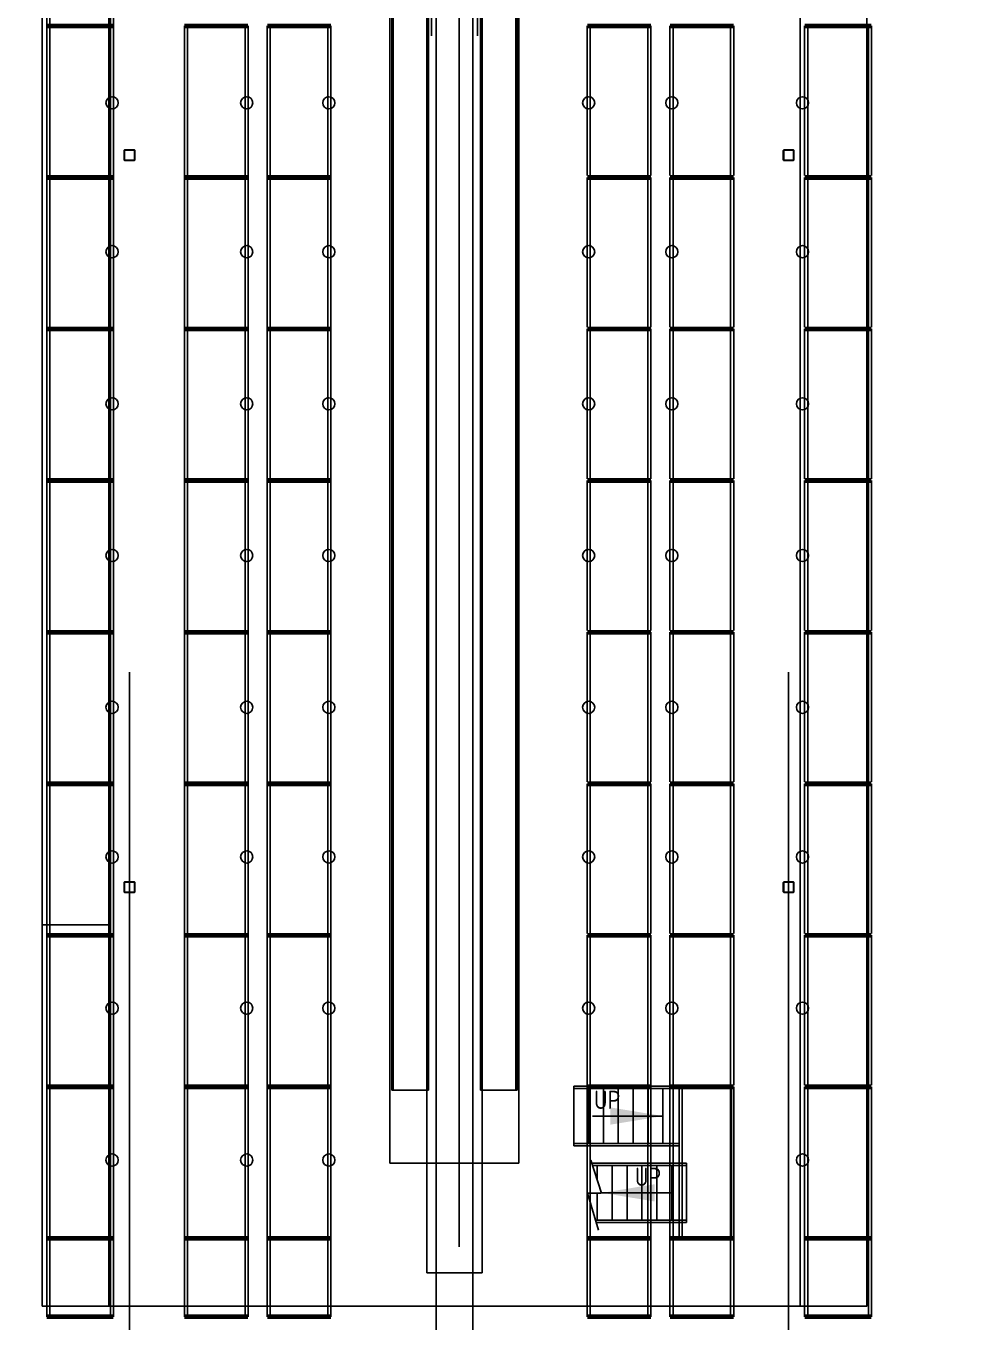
# Model space of a CAD drawing. Header units: millimetres. Extents: x 626570 to 643256, y 6233 to 11343.
# Drawn here: x 636100 to 636723, y 8201 to 9051 of the extents above; entities that cross this region are included whole.
import ezdxf

# ---------------------------------------------------------------- set-up
doc = ezdxf.new("R2010")
doc.units = ezdxf.units.MM
doc.header["$LTSCALE"] = 4000
doc.header["$MEASUREMENT"] = 0
for name, pattern in [('CENTER2', [1.125, 0.75, -0.125, 0.125, -0.125]), ('DASHDOT', [1, 0.5, -0.25, 0, -0.25]), ('HIDDEN', [0.375, 0.25, -0.125])]:
    doc.linetypes.add(name, pattern=pattern)
for name, color, linetype in [('BEAMS', 170, 'CONTINUOUS'), ('CENTERLINE', 4, 'CENTER2'), ('CONVTOP', 4, 'CONTINUOUS'), ('FRAMES', 170, 'CONTINUOUS'), ('FSBEAM', 4, 'CONTINUOUS'), ('HANDRAIL', 4, 'CONTINUOUS'), ('LIGHTS', 50, 'CONTINUOUS'), ('MASTERFOUNDATION_1', 4, 'DASHDOT'), ('MASTERFOUNDATION_25', 7, 'CONTINUOUS'), ('PICKMOD1', 4, 'CONTINUOUS')]:
    doc.layers.add(name, color=color, linetype=linetype)
doc.styles.add('SIMPLEX', font='archstyl.shx', dxfattribs={"height": 4})
doc.styles.get("Standard").update_dxf_attribs({"font": 'simplex.shx'})
doc.dimstyles.get("Standard").update_dxf_attribs({"dimtxt": 0.18, "dimasz": 0.18, "dimexe": 0.18, "dimexo": 0.0625, "dimgap": 0.09, "dimtad": 0, "dimtih": 1, "dimtoh": 1, "dimdec": 4, "dimzin": 0, "dimdsep": 46, "dimtxsty": 'Standard', "dimcen": 0.09, "dimadec": 0, "dimazin": 0, "dimtfac": 1, "dimtdec": 4, "dimtofl": 0, "dimtmove": 0, "dimatfit": 3, "dimfxl": 1, "dimtolj": 1, "dimtzin": 0, "dimarcsym": 0})

msp = doc.modelspace()

# ---------------------------------------------------------------- linework, layer by layer
at = {"layer": 'BEAMS', "linetype": 'Continuous'}
for p, q in [((636113.67, 9150.76), (636113.67, 9051.39)), ((636115.67, 9150.76), (636115.67, 9051.39)), ((636155.42, 9150.76), (636155.42, 9051.39)), ((636157.42, 9150.76), (636157.42, 9051.39)), ((636113.67, 9051.39), (636113.67, 8952.01)), ((636115.67, 9051.39), (636115.67, 8952.01)), ((636155.42, 9051.39), (636155.42, 8952.01)), ((636157.42, 9051.39), (636157.42, 8952.01)), ((636610.42, 9051.39), (636610.42, 8953.2)), ((636612.42, 9051.39), (636612.42, 8953.2)), ((636652.17, 9051.39), (636652.17, 8953.2)), ((636654.17, 9051.39), (636654.17, 8953.2)), ((636113.67, 8952.01), (636113.67, 8852.64)), ((636115.67, 8952.01), (636115.67, 8852.64)), ((636155.42, 8952.01), (636155.42, 8852.64)), ((636157.42, 8952.01), (636157.42, 8852.64)), ((636610.42, 8952.01), (636610.42, 8853.82)), ((636612.42, 8952.01), (636612.42, 8853.82)), ((636652.17, 8952.01), (636652.17, 8853.82)), ((636654.17, 8952.01), (636654.17, 8853.82)), ((636113.67, 8852.64), (636113.67, 8753.26)), ((636115.67, 8852.64), (636115.67, 8753.26)), ((636155.42, 8852.64), (636155.42, 8753.26)), ((636157.42, 8852.64), (636157.42, 8753.26)), ((636610.42, 8852.64), (636610.42, 8754.45)), ((636612.42, 8852.64), (636612.42, 8754.45)), ((636652.17, 8852.64), (636652.17, 8754.45)), ((636654.17, 8852.64), (636654.17, 8754.45)), ((636113.67, 8753.26), (636113.67, 8653.76)), ((636115.67, 8753.26), (636115.67, 8653.76)), ((636155.42, 8753.26), (636155.42, 8653.76)), ((636157.42, 8753.26), (636157.42, 8653.76)), ((636610.42, 8753.26), (636610.42, 8654.95)), ((636612.42, 8753.26), (636612.42, 8654.95)), ((636652.17, 8753.26), (636652.17, 8654.95)), ((636654.17, 8753.26), (636654.17, 8654.95)), ((636113.67, 8653.76), (636113.67, 8554.39)), ((636115.67, 8653.76), (636115.67, 8554.39)), ((636155.42, 8653.76), (636155.42, 8554.39)), ((636157.42, 8653.76), (636157.42, 8554.39)), ((636610.42, 8653.76), (636610.42, 8555.57)), ((636612.42, 8653.76), (636612.42, 8555.57)), ((636652.17, 8653.76), (636652.17, 8555.57)), ((636654.17, 8653.76), (636654.17, 8555.57)), ((636113.67, 8554.39), (636113.67, 8455.01)), ((636115.67, 8554.39), (636115.67, 8455.01)), ((636155.42, 8554.39), (636155.42, 8455.01)), ((636157.42, 8554.39), (636157.42, 8455.01)), ((636610.42, 8554.39), (636610.42, 8456.2)), ((636612.42, 8554.39), (636612.42, 8456.2)), ((636652.17, 8554.39), (636652.17, 8456.2)), ((636654.17, 8554.39), (636654.17, 8456.2)), ((636113.67, 8455.01), (636113.67, 8355.64)), ((636115.67, 8455.01), (636115.67, 8355.64)), ((636155.42, 8455.01), (636155.42, 8355.64)), ((636157.42, 8455.01), (636157.42, 8355.64)), ((636610.42, 8455.01), (636610.42, 8356.82)), ((636612.42, 8455.01), (636612.42, 8356.82)), ((636652.17, 8455.01), (636652.17, 8356.82)), ((636654.17, 8455.01), (636654.17, 8356.82)), ((636113.67, 8355.64), (636113.67, 8256.26)), ((636115.67, 8355.64), (636115.67, 8256.26)), ((636155.42, 8355.64), (636155.42, 8256.26)), ((636157.42, 8355.64), (636157.42, 8256.26)), ((636610.42, 8355.64), (636610.42, 8257.45)), ((636612.42, 8355.64), (636612.42, 8257.45)), ((636652.17, 8355.64), (636652.17, 8257.45)), ((636654.17, 8355.64), (636654.17, 8257.45)), ((636113.67, 8256.26), (636113.67, 8204.89)), ((636115.67, 8256.26), (636115.67, 8204.89)), ((636155.42, 8256.26), (636155.42, 8204.89)), ((636157.42, 8256.26), (636157.42, 8204.89)), ((636203.92, 8256.26), (636203.92, 8204.89)), ((636205.92, 8256.26), (636205.92, 8204.89)), ((636243.67, 8256.26), (636243.67, 8204.89)), ((636245.67, 8256.26), (636245.67, 8204.89)), ((636258.17, 8256.26), (636258.17, 8204.89)), ((636260.17, 8256.26), (636260.17, 8204.89)), ((636297.92, 8256.26), (636297.92, 8204.89)), ((636299.92, 8256.26), (636299.92, 8204.89)), ((636467.92, 8257.45), (636467.92, 8204.89)), ((636469.92, 8257.45), (636469.92, 8204.89)), ((636507.67, 8257.45), (636507.67, 8204.89)), ((636509.67, 8257.45), (636509.67, 8204.89)), ((636522.17, 8257.45), (636522.17, 8204.89)), ((636524.17, 8257.45), (636524.17, 8204.89)), ((636561.92, 8257.45), (636561.92, 8204.89)), ((636563.92, 8257.45), (636563.92, 8204.89)), ((636610.42, 8257.45), (636610.42, 8204.89)), ((636612.42, 8257.45), (636612.42, 8204.89)), ((636652.17, 8257.45), (636652.17, 8204.89)), ((636654.17, 8257.45), (636654.17, 8204.89))]:
    msp.add_line(p, q, dxfattribs=at)
at = {"layer": 'BEAMS'}
for p, q in [((636203.94, 9051.39), (636203.92, 8952.01)), ((636205.94, 9051.39), (636205.94, 8952.01)), ((636243.67, 9051.39), (636243.67, 8952.01)), ((636245.67, 9051.39), (636245.67, 8952.01)), ((636258.17, 9051.39), (636258.17, 8952.01)), ((636260.17, 9051.39), (636260.17, 8952.01)), ((636297.92, 9051.39), (636297.92, 8952.01)), ((636299.92, 9051.39), (636299.92, 8952.01)), ((636467.92, 8953.2), (636467.92, 9051.39)), ((636469.92, 8953.2), (636469.92, 9051.39)), ((636507.67, 8953.2), (636507.67, 9051.39)), ((636509.67, 8953.2), (636509.67, 9051.39)), ((636522.17, 8953.2), (636522.17, 9051.39)), ((636524.17, 8953.2), (636524.17, 9051.39)), ((636561.92, 8953.2), (636561.92, 9051.39)), ((636563.92, 8953.2), (636563.92, 9051.39)), ((636203.94, 8952.01), (636203.92, 8852.64)), ((636205.94, 8952.01), (636205.94, 8852.64)), ((636243.67, 8952.01), (636243.67, 8852.64)), ((636245.67, 8952.01), (636245.67, 8852.64)), ((636258.17, 8952.01), (636258.17, 8852.64)), ((636260.17, 8952.01), (636260.17, 8852.64)), ((636297.92, 8952.01), (636297.92, 8852.64)), ((636299.92, 8952.01), (636299.92, 8852.64)), ((636467.92, 8853.82), (636467.92, 8952.01)), ((636469.92, 8853.82), (636469.92, 8952.01)), ((636507.67, 8853.82), (636507.67, 8952.01)), ((636509.67, 8853.82), (636509.67, 8952.01)), ((636522.17, 8853.82), (636522.17, 8952.01)), ((636524.17, 8853.82), (636524.17, 8952.01)), ((636561.92, 8853.82), (636561.92, 8952.01)), ((636563.92, 8853.82), (636563.92, 8952.01)), ((636203.94, 8852.64), (636203.92, 8753.26)), ((636205.94, 8852.64), (636205.94, 8753.26)), ((636243.67, 8852.64), (636243.67, 8753.26)), ((636245.67, 8852.64), (636245.67, 8753.26)), ((636258.17, 8852.64), (636258.17, 8753.26)), ((636260.17, 8852.64), (636260.17, 8753.26)), ((636297.92, 8852.64), (636297.92, 8753.26)), ((636299.92, 8852.64), (636299.92, 8753.26)), ((636467.92, 8754.45), (636467.92, 8852.64)), ((636469.92, 8754.45), (636469.92, 8852.64)), ((636507.67, 8754.45), (636507.67, 8852.64)), ((636509.67, 8754.45), (636509.67, 8852.64)), ((636522.17, 8754.45), (636522.17, 8852.64)), ((636524.17, 8754.45), (636524.17, 8852.64)), ((636561.92, 8754.45), (636561.92, 8852.64)), ((636563.92, 8754.45), (636563.92, 8852.64)), ((636203.94, 8753.26), (636203.92, 8653.76)), ((636205.94, 8753.26), (636205.94, 8653.76)), ((636243.67, 8753.26), (636243.67, 8653.76)), ((636245.67, 8753.26), (636245.67, 8653.76)), ((636258.17, 8753.26), (636258.17, 8653.76)), ((636260.17, 8753.26), (636260.17, 8653.76)), ((636297.92, 8753.26), (636297.92, 8653.76)), ((636299.92, 8753.26), (636299.92, 8653.76)), ((636467.92, 8654.95), (636467.92, 8753.26)), ((636469.92, 8654.95), (636469.92, 8753.26)), ((636507.67, 8654.95), (636507.67, 8753.26)), ((636509.67, 8654.95), (636509.67, 8753.26)), ((636522.17, 8654.95), (636522.17, 8753.26)), ((636524.17, 8654.95), (636524.17, 8753.26)), ((636561.92, 8654.95), (636561.92, 8753.26)), ((636563.92, 8654.95), (636563.92, 8753.26)), ((636203.94, 8653.76), (636203.92, 8554.39)), ((636205.94, 8653.76), (636205.94, 8554.39)), ((636243.67, 8653.76), (636243.67, 8554.39)), ((636245.67, 8653.76), (636245.67, 8554.39)), ((636258.17, 8653.76), (636258.17, 8554.39)), ((636260.17, 8653.76), (636260.17, 8554.39)), ((636297.92, 8653.76), (636297.92, 8554.39)), ((636299.92, 8653.76), (636299.92, 8554.39)), ((636467.92, 8555.57), (636467.92, 8653.76)), ((636469.92, 8555.57), (636469.92, 8653.76)), ((636507.67, 8555.57), (636507.67, 8653.76)), ((636509.67, 8555.57), (636509.67, 8653.76)), ((636522.17, 8555.57), (636522.17, 8653.76)), ((636524.17, 8555.57), (636524.17, 8653.76)), ((636561.92, 8555.57), (636561.92, 8653.76)), ((636563.92, 8555.57), (636563.92, 8653.76)), ((636203.94, 8554.39), (636203.92, 8455.01)), ((636205.94, 8554.39), (636205.94, 8455.01)), ((636243.67, 8554.39), (636243.67, 8455.01)), ((636245.67, 8554.39), (636245.67, 8455.01)), ((636258.17, 8554.39), (636258.17, 8455.01)), ((636260.17, 8554.39), (636260.17, 8455.01)), ((636297.92, 8554.39), (636297.92, 8455.01)), ((636299.92, 8554.39), (636299.92, 8455.01)), ((636467.92, 8456.2), (636467.92, 8554.39)), ((636469.92, 8456.2), (636469.92, 8554.39)), ((636507.67, 8456.2), (636507.67, 8554.39)), ((636509.67, 8456.2), (636509.67, 8554.39)), ((636522.17, 8456.2), (636522.17, 8554.39)), ((636524.17, 8456.2), (636524.17, 8554.39)), ((636561.92, 8456.2), (636561.92, 8554.39)), ((636563.92, 8456.2), (636563.92, 8554.39)), ((636203.94, 8455.01), (636203.92, 8355.64)), ((636205.94, 8455.01), (636205.94, 8355.64)), ((636243.67, 8455.01), (636243.67, 8355.64)), ((636245.67, 8455.01), (636245.67, 8355.64)), ((636258.17, 8455.01), (636258.17, 8355.64)), ((636260.17, 8455.01), (636260.17, 8355.64)), ((636297.92, 8455.01), (636297.92, 8355.64)), ((636299.92, 8455.01), (636299.92, 8355.64)), ((636467.92, 8356.82), (636467.92, 8455.01)), ((636469.92, 8356.82), (636469.92, 8455.01)), ((636507.67, 8356.82), (636507.67, 8455.01)), ((636509.67, 8356.82), (636509.67, 8455.01)), ((636522.17, 8356.82), (636522.17, 8455.01)), ((636524.17, 8356.82), (636524.17, 8455.01)), ((636561.92, 8356.82), (636561.92, 8455.01)), ((636563.92, 8356.82), (636563.92, 8455.01)), ((636203.94, 8355.64), (636203.92, 8256.26)), ((636205.94, 8355.64), (636205.94, 8256.26)), ((636243.67, 8355.64), (636243.67, 8256.26)), ((636245.67, 8355.64), (636245.67, 8256.26)), ((636258.17, 8355.64), (636258.17, 8256.26)), ((636260.17, 8355.64), (636260.17, 8256.26)), ((636297.92, 8355.64), (636297.92, 8256.26)), ((636299.92, 8355.64), (636299.92, 8256.26)), ((636467.92, 8257.45), (636467.92, 8355.64)), ((636469.92, 8257.45), (636469.92, 8355.64)), ((636507.67, 8257.45), (636507.67, 8355.64)), ((636509.67, 8257.45), (636509.67, 8355.64)), ((636522.17, 8257.45), (636522.17, 8355.64)), ((636524.17, 8257.45), (636524.17, 8355.64)), ((636561.92, 8257.45), (636561.92, 8355.64)), ((636563.92, 8257.45), (636563.92, 8355.64))]:
    msp.add_line(p, q, dxfattribs=at)
at = {"layer": 'CENTERLINE'}
msp.add_line((636383.92, 10536.74), (636383.92, 8250.64), dxfattribs=at)
msp.add_line((636383.92, 10536.74), (636383.92, 8250.64), dxfattribs=at)
at = {"layer": 'CONVTOP'}
for p, q in [((636365.79, 9044.97), (636365.79, 10471.97)), ((636368.91, 9044.97), (636368.91, 10471.97)), ((636392.91, 9044.97), (636392.91, 10471.97)), ((636396.04, 9044.97), (636396.04, 10471.97)), ((636339.79, 10294.24), (636339.79, 8353.5)), ((636340.79, 10294.24), (636340.79, 8353.5)), ((636362.79, 10294.24), (636362.79, 8353.5)), ((636363.79, 10294.24), (636363.79, 8353.5)), ((636398.04, 10294.24), (636398.04, 8353.5)), ((636399.04, 10294.24), (636399.04, 8353.5)), ((636421.04, 10294.24), (636421.04, 8353.5)), ((636422.04, 10294.24), (636422.04, 8353.5)), ((636368.91, 8156.97), (636368.91, 9044.97)), ((636392.91, 8156.97), (636392.91, 9044.97))]:
    msp.add_line(p, q, dxfattribs=at)
at = {"layer": 'CONVTOP', "linetype": 'Continuous'}
for p, q in [((636363.79, 8353.5), (636339.79, 8353.5)), ((636398.04, 8353.5), (636422.04, 8353.5))]:
    msp.add_line(p, q, dxfattribs=at)
at = {"layer": 'FRAMES', "linetype": 'Continuous', "const_width": 3.13}
for points in [[(636113.67, 9051.39), (636157.42, 9051.39)], [(636203.92, 9051.39), (636245.67, 9051.39)], [(636258.17, 9051.39), (636299.92, 9051.39)], [(636467.92, 9051.39), (636509.67, 9051.39)], [(636522.17, 9051.39), (636563.92, 9051.39)], [(636610.42, 9051.39), (636654.17, 9051.39)], [(636113.67, 8952.01), (636157.42, 8952.01)], [(636113.67, 8952.01), (636157.42, 8952.01)], [(636203.92, 8952.01), (636245.67, 8952.01)], [(636203.92, 8952.01), (636245.67, 8952.01)], [(636258.17, 8952.01), (636299.92, 8952.01)], [(636258.17, 8952.01), (636299.92, 8952.01)], [(636467.92, 8952.01), (636509.67, 8952.01)], [(636467.92, 8952.01), (636509.67, 8952.01)], [(636522.17, 8952.01), (636563.92, 8952.01)], [(636522.17, 8952.01), (636563.92, 8952.01)], [(636610.42, 8952.01), (636654.17, 8952.01)], [(636610.42, 8952.01), (636654.17, 8952.01)], [(636113.67, 8852.64), (636157.42, 8852.64)], [(636203.92, 8852.64), (636245.67, 8852.64)], [(636258.17, 8852.64), (636299.92, 8852.64)], [(636467.92, 8852.64), (636509.67, 8852.64)], [(636522.17, 8852.64), (636563.92, 8852.64)], [(636610.42, 8852.64), (636654.17, 8852.64)], [(636113.67, 8753.26), (636157.42, 8753.26)], [(636203.92, 8753.26), (636245.67, 8753.26)], [(636258.17, 8753.26), (636299.92, 8753.26)], [(636467.92, 8753.26), (636509.67, 8753.26)], [(636522.17, 8753.26), (636563.92, 8753.26)], [(636610.42, 8753.26), (636654.17, 8753.26)], [(636113.67, 8653.76), (636157.42, 8653.76)], [(636113.67, 8653.76), (636157.42, 8653.76)], [(636203.92, 8653.76), (636245.67, 8653.76)], [(636203.92, 8653.76), (636245.67, 8653.76)], [(636258.17, 8653.76), (636299.92, 8653.76)], [(636258.17, 8653.76), (636299.92, 8653.76)], [(636467.92, 8653.76), (636509.67, 8653.76)], [(636467.92, 8653.76), (636509.67, 8653.76)], [(636522.17, 8653.76), (636563.92, 8653.76)], [(636522.17, 8653.76), (636563.92, 8653.76)], [(636610.42, 8653.76), (636654.17, 8653.76)], [(636610.42, 8653.76), (636654.17, 8653.76)], [(636113.67, 8554.39), (636157.42, 8554.39)], [(636203.92, 8554.39), (636245.67, 8554.39)], [(636258.17, 8554.39), (636299.92, 8554.39)], [(636467.92, 8554.39), (636509.67, 8554.39)], [(636522.17, 8554.39), (636563.92, 8554.39)], [(636610.42, 8554.39), (636654.17, 8554.39)], [(636113.67, 8455.01), (636157.42, 8455.01)], [(636113.67, 8455.01), (636157.42, 8455.01)], [(636203.92, 8455.01), (636245.67, 8455.01)], [(636203.92, 8455.01), (636245.67, 8455.01)], [(636203.92, 8455.01), (636245.67, 8455.01)], [(636258.17, 8455.01), (636299.92, 8455.01)], [(636258.17, 8455.01), (636299.92, 8455.01)], [(636258.17, 8455.01), (636299.92, 8455.01)], [(636467.92, 8455.01), (636509.67, 8455.01)], [(636467.92, 8455.01), (636509.67, 8455.01)], [(636522.17, 8455.01), (636563.92, 8455.01)], [(636522.17, 8455.01), (636563.92, 8455.01)], [(636610.42, 8455.01), (636654.17, 8455.01)], [(636610.42, 8455.01), (636654.17, 8455.01)], [(636113.67, 8355.64), (636157.42, 8355.64)], [(636203.92, 8355.64), (636245.67, 8355.64)], [(636203.92, 8355.64), (636245.67, 8355.64)], [(636258.17, 8355.64), (636299.92, 8355.64)], [(636258.17, 8355.64), (636299.92, 8355.64)], [(636467.92, 8355.64), (636509.67, 8355.64)], [(636522.17, 8355.64), (636563.92, 8355.64)], [(636610.42, 8355.64), (636654.17, 8355.64)], [(636113.67, 8256.26), (636157.42, 8256.26)], [(636203.92, 8256.26), (636245.67, 8256.26)], [(636258.17, 8256.26), (636299.92, 8256.26)], [(636467.92, 8256.26), (636509.67, 8256.26)], [(636522.17, 8256.26), (636563.92, 8256.26)], [(636610.42, 8256.26), (636654.17, 8256.26)], [(636113.67, 8204.89), (636157.42, 8204.89)], [(636203.92, 8204.89), (636245.67, 8204.89)], [(636258.17, 8204.89), (636299.92, 8204.89)], [(636467.92, 8204.89), (636509.67, 8204.89)], [(636522.17, 8204.89), (636563.92, 8204.89)], [(636610.42, 8204.89), (636654.17, 8204.89)]]:
    msp.add_lwpolyline(points, dxfattribs=at)
at = {"layer": 'FSBEAM', "linetype": 'HIDDEN'}
for p, q in [((636528.17, 8355.64), (636528.17, 8257.45)), ((636530.17, 8355.64), (636530.17, 8257.45))]:
    msp.add_line(p, q, dxfattribs=at)
at = {"layer": 'HANDRAIL', "linetype": 'Continuous'}
for p, q in [((636562.42, 8355.64), (636562.42, 8257.45)), ((636563.92, 8355.64), (636563.92, 8257.45))]:
    msp.add_line(p, q, dxfattribs=at)
at = {"layer": 'LIGHTS'}
for centre in [(636156.5, 9000.93), (636244.75, 9000.93), (636298.54, 9000.93), (636468.88, 9000.93), (636523.34, 9000.93), (636608.97, 9000.93), (636156.5, 8903.32), (636244.75, 8903.32), (636298.54, 8903.32), (636468.88, 8903.32), (636523.34, 8903.32), (636608.97, 8903.32), (636156.5, 8803.58), (636244.75, 8803.58), (636298.54, 8803.58), (636468.88, 8803.58), (636523.34, 8803.58), (636608.97, 8803.58), (636156.5, 8704.13), (636244.75, 8704.13), (636298.54, 8704.13), (636468.88, 8704.13), (636523.34, 8704.13), (636608.97, 8704.13), (636156.5, 8604.54), (636244.75, 8604.54), (636298.54, 8604.54), (636468.88, 8604.54), (636523.34, 8604.54), (636608.97, 8604.54), (636156.5, 8506.4), (636244.75, 8506.4), (636298.54, 8506.4), (636468.88, 8506.4), (636523.34, 8506.4), (636608.97, 8506.4), (636156.5, 8407.29), (636244.75, 8407.29), (636298.54, 8407.29), (636468.88, 8407.29), (636523.34, 8407.29), (636608.97, 8407.29), (636156.5, 8307.65), (636244.75, 8307.65), (636298.54, 8307.65), (636608.97, 8307.65)]:
    msp.add_circle(centre, 3.99, dxfattribs=at)
at = {"layer": 'MASTERFOUNDATION_1', "linetype": 'DASHDOT'}
for p, q in [((636167.92, 6627.53), (636167.92, 11123.23)), ((636599.93, 6627.53), (636599.93, 11123.23)), ((643023.86, 8966.61), (626796.64, 8966.61)), ((643023.86, 8486.61), (626795.24, 8486.61))]:
    msp.add_line(p, q, dxfattribs=at)
at = {"layer": 'MASTERFOUNDATION_25', "linetype": 'Continuous', "flags": 128}
for points in [[(636165.04, 8970.11), (636170.8, 8970.11), (636170.82, 8970.11), (636170.84, 8970.11), (636170.86, 8970.1), (636170.88, 8970.1), (636170.9, 8970.1), (636170.93, 8970.09), (636170.95, 8970.09), (636170.97, 8970.08), (636170.99, 8970.08), (636171.01, 8970.07), (636171.03, 8970.06), (636171.05, 8970.05), (636171.07, 8970.05), (636171.09, 8970.04), (636171.11, 8970.02), (636171.13, 8970.01), (636171.14, 8970), (636171.16, 8969.99), (636171.18, 8969.98), (636171.2, 8969.96), (636171.21, 8969.95), (636171.23, 8969.93), (636171.24, 8969.92), (636171.26, 8969.9), (636171.27, 8969.89), (636171.29, 8969.87), (636171.3, 8969.85), (636171.31, 8969.83), (636171.32, 8969.82), (636171.33, 8969.8), (636171.35, 8969.78), (636171.36, 8969.76), (636171.36, 8969.74), (636171.37, 8969.72), (636171.38, 8969.7), (636171.39, 8969.68), (636171.39, 8969.66), (636171.4, 8969.64), (636171.4, 8969.62), (636171.41, 8969.59), (636171.41, 8969.57), (636171.41, 8969.55), (636171.42, 8969.53), (636171.42, 8969.51), (636171.42, 8969.49), (636171.42, 8963.73), (636171.42, 8963.71), (636171.42, 8963.69), (636171.41, 8963.66), (636171.41, 8963.64), (636171.41, 8963.62), (636171.4, 8963.6), (636171.4, 8963.58), (636171.39, 8963.56), (636171.39, 8963.54), (636171.38, 8963.52), (636171.37, 8963.5), (636171.36, 8963.48), (636171.36, 8963.46), (636171.35, 8963.44), (636171.33, 8963.42), (636171.32, 8963.4), (636171.31, 8963.38), (636171.3, 8963.36), (636171.29, 8963.35), (636171.27, 8963.33), (636171.26, 8963.31), (636171.24, 8963.3), (636171.23, 8963.28), (636171.21, 8963.27), (636171.2, 8963.25), (636171.18, 8963.24), (636171.16, 8963.23), (636171.14, 8963.21), (636171.13, 8963.2), (636171.11, 8963.19), (636171.09, 8963.18), (636171.07, 8963.17), (636171.05, 8963.16), (636171.03, 8963.15), (636171.01, 8963.15), (636170.99, 8963.14), (636170.97, 8963.13), (636170.95, 8963.13), (636170.93, 8963.12), (636170.9, 8963.12), (636170.88, 8963.11), (636170.86, 8963.11), (636170.84, 8963.11), (636170.82, 8963.11), (636170.8, 8963.11), (636165.04, 8963.11), (636165.02, 8963.11), (636165, 8963.11), (636164.97, 8963.11), (636164.95, 8963.11), (636164.93, 8963.12), (636164.91, 8963.12), (636164.89, 8963.13), (636164.87, 8963.13), (636164.85, 8963.14), (636164.83, 8963.15), (636164.81, 8963.15), (636164.79, 8963.16), (636164.77, 8963.17), (636164.75, 8963.18), (636164.73, 8963.19), (636164.71, 8963.2), (636164.69, 8963.21), (636164.67, 8963.23), (636164.66, 8963.24), (636164.64, 8963.25), (636164.62, 8963.27), (636164.61, 8963.28), (636164.59, 8963.3), (636164.58, 8963.31), (636164.56, 8963.33), (636164.55, 8963.35), (636164.54, 8963.36), (636164.52, 8963.38), (636164.51, 8963.4), (636164.5, 8963.42), (636164.49, 8963.44), (636164.48, 8963.46), (636164.47, 8963.48), (636164.46, 8963.5), (636164.46, 8963.52), (636164.45, 8963.54), (636164.44, 8963.56), (636164.44, 8963.58), (636164.43, 8963.6), (636164.43, 8963.62), (636164.42, 8963.64), (636164.42, 8963.66), (636164.42, 8963.69), (636164.42, 8963.71), (636164.42, 8963.73), (636164.42, 8969.49), (636164.42, 8969.51), (636164.42, 8969.53), (636164.42, 8969.55), (636164.42, 8969.57), (636164.43, 8969.59), (636164.43, 8969.62), (636164.44, 8969.64), (636164.44, 8969.66), (636164.45, 8969.68), (636164.46, 8969.7), (636164.46, 8969.72), (636164.47, 8969.74), (636164.48, 8969.76), (636164.49, 8969.78), (636164.5, 8969.8), (636164.51, 8969.82), (636164.52, 8969.83), (636164.54, 8969.85), (636164.55, 8969.87), (636164.56, 8969.89), (636164.58, 8969.9), (636164.59, 8969.92), (636164.61, 8969.93), (636164.62, 8969.95), (636164.64, 8969.96), (636164.66, 8969.98), (636164.67, 8969.99), (636164.69, 8970), (636164.71, 8970.01), (636164.73, 8970.02), (636164.75, 8970.04), (636164.77, 8970.05), (636164.79, 8970.05), (636164.81, 8970.06), (636164.83, 8970.07), (636164.85, 8970.08), (636164.87, 8970.08), (636164.89, 8970.09), (636164.91, 8970.09), (636164.93, 8970.1), (636164.95, 8970.1), (636164.97, 8970.1), (636165, 8970.11), (636165.02, 8970.11), (636165.04, 8970.11)], [(636165.04, 8969.8), (636170.8, 8969.8), (636170.81, 8969.8), (636170.82, 8969.79), (636170.83, 8969.79), (636170.84, 8969.79), (636170.85, 8969.79), (636170.86, 8969.79), (636170.87, 8969.79), (636170.88, 8969.78), (636170.89, 8969.78), (636170.9, 8969.78), (636170.91, 8969.77), (636170.92, 8969.77), (636170.93, 8969.76), (636170.94, 8969.76), (636170.95, 8969.75), (636170.96, 8969.75), (636170.97, 8969.74), (636170.98, 8969.74), (636170.99, 8969.73), (636170.99, 8969.72), (636171, 8969.72), (636171.01, 8969.71), (636171.02, 8969.7), (636171.03, 8969.69), (636171.03, 8969.69), (636171.04, 8969.68), (636171.05, 8969.67), (636171.05, 8969.66), (636171.06, 8969.65), (636171.06, 8969.64), (636171.07, 8969.63), (636171.07, 8969.62), (636171.08, 8969.61), (636171.08, 8969.6), (636171.09, 8969.59), (636171.09, 8969.58), (636171.09, 8969.57), (636171.1, 8969.56), (636171.1, 8969.55), (636171.1, 8969.54), (636171.1, 8969.53), (636171.1, 8969.52), (636171.1, 8969.51), (636171.1, 8969.5), (636171.1, 8969.49), (636171.1, 8963.73), (636171.1, 8963.72), (636171.1, 8963.71), (636171.1, 8963.7), (636171.1, 8963.69), (636171.1, 8963.68), (636171.1, 8963.67), (636171.1, 8963.66), (636171.09, 8963.64), (636171.09, 8963.63), (636171.09, 8963.62), (636171.08, 8963.61), (636171.08, 8963.6), (636171.07, 8963.59), (636171.07, 8963.58), (636171.06, 8963.58), (636171.06, 8963.57), (636171.05, 8963.56), (636171.05, 8963.55), (636171.04, 8963.54), (636171.03, 8963.53), (636171.03, 8963.52), (636171.02, 8963.52), (636171.01, 8963.51), (636171, 8963.5), (636170.99, 8963.49), (636170.99, 8963.49), (636170.98, 8963.48), (636170.97, 8963.47), (636170.96, 8963.47), (636170.95, 8963.46), (636170.94, 8963.46), (636170.93, 8963.45), (636170.92, 8963.45), (636170.91, 8963.44), (636170.9, 8963.44), (636170.89, 8963.44), (636170.88, 8963.43), (636170.87, 8963.43), (636170.86, 8963.43), (636170.85, 8963.43), (636170.84, 8963.42), (636170.83, 8963.42), (636170.82, 8963.42), (636170.81, 8963.42), (636170.8, 8963.42), (636165.04, 8963.42), (636165.03, 8963.42), (636165.02, 8963.42), (636165.01, 8963.42), (636165, 8963.42), (636164.99, 8963.43), (636164.98, 8963.43), (636164.96, 8963.43), (636164.95, 8963.43), (636164.94, 8963.44), (636164.93, 8963.44), (636164.92, 8963.44), (636164.91, 8963.45), (636164.9, 8963.45), (636164.89, 8963.46), (636164.89, 8963.46), (636164.88, 8963.47), (636164.87, 8963.47), (636164.86, 8963.48), (636164.85, 8963.49), (636164.84, 8963.49), (636164.83, 8963.5), (636164.83, 8963.51), (636164.82, 8963.52), (636164.81, 8963.52), (636164.8, 8963.53), (636164.8, 8963.54), (636164.79, 8963.55), (636164.78, 8963.56), (636164.78, 8963.57), (636164.77, 8963.58), (636164.77, 8963.58), (636164.76, 8963.59), (636164.76, 8963.6), (636164.75, 8963.61), (636164.75, 8963.62), (636164.75, 8963.63), (636164.74, 8963.64), (636164.74, 8963.66), (636164.74, 8963.67), (636164.74, 8963.68), (636164.73, 8963.69), (636164.73, 8963.7), (636164.73, 8963.71), (636164.73, 8963.72), (636164.73, 8963.73), (636164.73, 8969.49), (636164.73, 8969.5), (636164.73, 8969.51), (636164.73, 8969.52), (636164.73, 8969.53), (636164.74, 8969.54), (636164.74, 8969.55), (636164.74, 8969.56), (636164.74, 8969.57), (636164.75, 8969.58), (636164.75, 8969.59), (636164.75, 8969.6), (636164.76, 8969.61), (636164.76, 8969.62), (636164.77, 8969.63), (636164.77, 8969.64), (636164.78, 8969.65), (636164.78, 8969.66), (636164.79, 8969.67), (636164.8, 8969.68), (636164.8, 8969.69), (636164.81, 8969.69), (636164.82, 8969.7), (636164.83, 8969.71), (636164.83, 8969.72), (636164.84, 8969.72), (636164.85, 8969.73), (636164.86, 8969.74), (636164.87, 8969.74), (636164.88, 8969.75), (636164.89, 8969.75), (636164.89, 8969.76), (636164.9, 8969.76), (636164.91, 8969.77), (636164.92, 8969.77), (636164.93, 8969.78), (636164.94, 8969.78), (636164.95, 8969.78), (636164.96, 8969.79), (636164.98, 8969.79), (636164.99, 8969.79), (636165, 8969.79), (636165.01, 8969.79), (636165.02, 8969.79), (636165.03, 8969.8), (636165.04, 8969.8)], [(636597.05, 8970.11), (636602.8, 8970.11), (636602.83, 8970.11), (636602.85, 8970.11), (636602.87, 8970.1), (636602.89, 8970.1), (636602.91, 8970.1), (636602.93, 8970.09), (636602.95, 8970.09), (636602.98, 8970.08), (636603, 8970.08), (636603.02, 8970.07), (636603.04, 8970.06), (636603.06, 8970.05), (636603.08, 8970.05), (636603.1, 8970.04), (636603.12, 8970.02), (636603.13, 8970.01), (636603.15, 8970), (636603.17, 8969.99), (636603.19, 8969.98), (636603.2, 8969.96), (636603.22, 8969.95), (636603.24, 8969.93), (636603.25, 8969.92), (636603.27, 8969.9), (636603.28, 8969.89), (636603.29, 8969.87), (636603.31, 8969.85), (636603.32, 8969.83), (636603.33, 8969.82), (636603.34, 8969.8), (636603.35, 8969.78), (636603.36, 8969.76), (636603.37, 8969.74), (636603.38, 8969.72), (636603.39, 8969.7), (636603.4, 8969.68), (636603.4, 8969.66), (636603.41, 8969.64), (636603.41, 8969.62), (636603.42, 8969.59), (636603.42, 8969.57), (636603.42, 8969.55), (636603.42, 8969.53), (636603.43, 8969.51), (636603.43, 8969.49), (636603.43, 8963.73), (636603.43, 8963.71), (636603.42, 8963.69), (636603.42, 8963.66), (636603.42, 8963.64), (636603.42, 8963.62), (636603.41, 8963.6), (636603.41, 8963.58), (636603.4, 8963.56), (636603.4, 8963.54), (636603.39, 8963.52), (636603.38, 8963.5), (636603.37, 8963.48), (636603.36, 8963.46), (636603.35, 8963.44), (636603.34, 8963.42), (636603.33, 8963.4), (636603.32, 8963.38), (636603.31, 8963.36), (636603.29, 8963.35), (636603.28, 8963.33), (636603.27, 8963.31), (636603.25, 8963.3), (636603.24, 8963.28), (636603.22, 8963.27), (636603.2, 8963.25), (636603.19, 8963.24), (636603.17, 8963.23), (636603.15, 8963.21), (636603.13, 8963.2), (636603.12, 8963.19), (636603.1, 8963.18), (636603.08, 8963.17), (636603.06, 8963.16), (636603.04, 8963.15), (636603.02, 8963.15), (636603, 8963.14), (636602.98, 8963.13), (636602.95, 8963.13), (636602.93, 8963.12), (636602.91, 8963.12), (636602.89, 8963.11), (636602.87, 8963.11), (636602.85, 8963.11), (636602.83, 8963.11), (636602.8, 8963.11), (636597.05, 8963.11), (636597.03, 8963.11), (636597, 8963.11), (636596.98, 8963.11), (636596.96, 8963.11), (636596.94, 8963.12), (636596.92, 8963.12), (636596.9, 8963.13), (636596.88, 8963.13), (636596.86, 8963.14), (636596.83, 8963.15), (636596.81, 8963.15), (636596.79, 8963.16), (636596.77, 8963.17), (636596.76, 8963.18), (636596.74, 8963.19), (636596.72, 8963.2), (636596.7, 8963.21), (636596.68, 8963.23), (636596.66, 8963.24), (636596.65, 8963.25), (636596.63, 8963.27), (636596.62, 8963.28), (636596.6, 8963.3), (636596.59, 8963.31), (636596.57, 8963.33), (636596.56, 8963.35), (636596.54, 8963.36), (636596.53, 8963.38), (636596.52, 8963.4), (636596.51, 8963.42), (636596.5, 8963.44), (636596.49, 8963.46), (636596.48, 8963.48), (636596.47, 8963.5), (636596.46, 8963.52), (636596.46, 8963.54), (636596.45, 8963.56), (636596.44, 8963.58), (636596.44, 8963.6), (636596.44, 8963.62), (636596.43, 8963.64), (636596.43, 8963.66), (636596.43, 8963.69), (636596.43, 8963.71), (636596.43, 8963.73), (636596.43, 8969.49), (636596.43, 8969.51), (636596.43, 8969.53), (636596.43, 8969.55), (636596.43, 8969.57), (636596.44, 8969.59), (636596.44, 8969.62), (636596.44, 8969.64), (636596.45, 8969.66), (636596.46, 8969.68), (636596.46, 8969.7), (636596.47, 8969.72), (636596.48, 8969.74), (636596.49, 8969.76), (636596.5, 8969.78), (636596.51, 8969.8), (636596.52, 8969.82), (636596.53, 8969.83), (636596.54, 8969.85), (636596.56, 8969.87), (636596.57, 8969.89), (636596.59, 8969.9), (636596.6, 8969.92), (636596.62, 8969.93), (636596.63, 8969.95), (636596.65, 8969.96), (636596.66, 8969.98), (636596.68, 8969.99), (636596.7, 8970), (636596.72, 8970.01), (636596.74, 8970.02), (636596.76, 8970.04), (636596.77, 8970.05), (636596.79, 8970.05), (636596.81, 8970.06), (636596.83, 8970.07), (636596.86, 8970.08), (636596.88, 8970.08), (636596.9, 8970.09), (636596.92, 8970.09), (636596.94, 8970.1), (636596.96, 8970.1), (636596.98, 8970.1), (636597, 8970.11), (636597.03, 8970.11), (636597.05, 8970.11)], [(636597.05, 8969.8), (636602.8, 8969.8), (636602.82, 8969.8), (636602.83, 8969.79), (636602.84, 8969.79), (636602.85, 8969.79), (636602.86, 8969.79), (636602.87, 8969.79), (636602.88, 8969.79), (636602.89, 8969.78), (636602.9, 8969.78), (636602.91, 8969.78), (636602.92, 8969.77), (636602.93, 8969.77), (636602.94, 8969.76), (636602.95, 8969.76), (636602.96, 8969.75), (636602.97, 8969.75), (636602.98, 8969.74), (636602.99, 8969.74), (636602.99, 8969.73), (636603, 8969.72), (636603.01, 8969.72), (636603.02, 8969.71), (636603.03, 8969.7), (636603.03, 8969.69), (636603.04, 8969.69), (636603.05, 8969.68), (636603.05, 8969.67), (636603.06, 8969.66), (636603.07, 8969.65), (636603.07, 8969.64), (636603.08, 8969.63), (636603.08, 8969.62), (636603.09, 8969.61), (636603.09, 8969.6), (636603.09, 8969.59), (636603.1, 8969.58), (636603.1, 8969.57), (636603.1, 8969.56), (636603.11, 8969.55), (636603.11, 8969.54), (636603.11, 8969.53), (636603.11, 8969.52), (636603.11, 8969.51), (636603.11, 8969.5), (636603.11, 8969.49), (636603.11, 8963.73), (636603.11, 8963.72), (636603.11, 8963.71), (636603.11, 8963.7), (636603.11, 8963.69), (636603.11, 8963.68), (636603.11, 8963.67), (636603.1, 8963.66), (636603.1, 8963.64), (636603.1, 8963.63), (636603.09, 8963.62), (636603.09, 8963.61), (636603.09, 8963.6), (636603.08, 8963.59), (636603.08, 8963.58), (636603.07, 8963.58), (636603.07, 8963.57), (636603.06, 8963.56), (636603.05, 8963.55), (636603.05, 8963.54), (636603.04, 8963.53), (636603.03, 8963.52), (636603.03, 8963.52), (636603.02, 8963.51), (636603.01, 8963.5), (636603, 8963.49), (636602.99, 8963.49), (636602.99, 8963.48), (636602.98, 8963.47), (636602.97, 8963.47), (636602.96, 8963.46), (636602.95, 8963.46), (636602.94, 8963.45), (636602.93, 8963.45), (636602.92, 8963.44), (636602.91, 8963.44), (636602.9, 8963.44), (636602.89, 8963.43), (636602.88, 8963.43), (636602.87, 8963.43), (636602.86, 8963.43), (636602.85, 8963.42), (636602.84, 8963.42), (636602.83, 8963.42), (636602.82, 8963.42), (636602.8, 8963.42), (636597.05, 8963.42), (636597.04, 8963.42), (636597.03, 8963.42), (636597.02, 8963.42), (636597, 8963.42), (636596.99, 8963.43), (636596.98, 8963.43), (636596.97, 8963.43), (636596.96, 8963.43), (636596.95, 8963.44), (636596.94, 8963.44), (636596.93, 8963.44), (636596.92, 8963.45), (636596.91, 8963.45), (636596.9, 8963.46), (636596.89, 8963.46), (636596.88, 8963.47), (636596.87, 8963.47), (636596.87, 8963.48), (636596.86, 8963.49), (636596.85, 8963.49), (636596.84, 8963.5), (636596.83, 8963.51), (636596.83, 8963.52), (636596.82, 8963.52), (636596.81, 8963.53), (636596.8, 8963.54), (636596.8, 8963.55), (636596.79, 8963.56), (636596.79, 8963.57), (636596.78, 8963.58), (636596.77, 8963.58), (636596.77, 8963.59), (636596.77, 8963.6), (636596.76, 8963.61), (636596.76, 8963.62), (636596.75, 8963.63), (636596.75, 8963.64), (636596.75, 8963.66), (636596.75, 8963.67), (636596.74, 8963.68), (636596.74, 8963.69), (636596.74, 8963.7), (636596.74, 8963.71), (636596.74, 8963.72), (636596.74, 8963.73), (636596.74, 8969.49), (636596.74, 8969.5), (636596.74, 8969.51), (636596.74, 8969.52), (636596.74, 8969.53), (636596.74, 8969.54), (636596.75, 8969.55), (636596.75, 8969.56), (636596.75, 8969.57), (636596.75, 8969.58), (636596.76, 8969.59), (636596.76, 8969.6), (636596.77, 8969.61), (636596.77, 8969.62), (636596.77, 8969.63), (636596.78, 8969.64), (636596.79, 8969.65), (636596.79, 8969.66), (636596.8, 8969.67), (636596.8, 8969.68), (636596.81, 8969.69), (636596.82, 8969.69), (636596.83, 8969.7), (636596.83, 8969.71), (636596.84, 8969.72), (636596.85, 8969.72), (636596.86, 8969.73), (636596.87, 8969.74), (636596.87, 8969.74), (636596.88, 8969.75), (636596.89, 8969.75), (636596.9, 8969.76), (636596.91, 8969.76), (636596.92, 8969.77), (636596.93, 8969.77), (636596.94, 8969.78), (636596.95, 8969.78), (636596.96, 8969.78), (636596.97, 8969.79), (636596.98, 8969.79), (636596.99, 8969.79), (636597, 8969.79), (636597.02, 8969.79), (636597.03, 8969.79), (636597.04, 8969.8), (636597.05, 8969.8)], [(636165.04, 8490.11), (636170.8, 8490.11), (636170.82, 8490.11), (636170.84, 8490.11), (636170.86, 8490.1), (636170.88, 8490.1), (636170.9, 8490.1), (636170.93, 8490.09), (636170.95, 8490.09), (636170.97, 8490.08), (636170.99, 8490.08), (636171.01, 8490.07), (636171.03, 8490.06), (636171.05, 8490.05), (636171.07, 8490.05), (636171.09, 8490.04), (636171.11, 8490.02), (636171.13, 8490.01), (636171.14, 8490), (636171.16, 8489.99), (636171.18, 8489.98), (636171.2, 8489.96), (636171.21, 8489.95), (636171.23, 8489.93), (636171.24, 8489.92), (636171.26, 8489.9), (636171.27, 8489.89), (636171.29, 8489.87), (636171.3, 8489.85), (636171.31, 8489.83), (636171.32, 8489.82), (636171.33, 8489.8), (636171.35, 8489.78), (636171.36, 8489.76), (636171.36, 8489.74), (636171.37, 8489.72), (636171.38, 8489.7), (636171.39, 8489.68), (636171.39, 8489.66), (636171.4, 8489.64), (636171.4, 8489.62), (636171.41, 8489.59), (636171.41, 8489.57), (636171.41, 8489.55), (636171.42, 8489.53), (636171.42, 8489.51), (636171.42, 8489.49), (636171.42, 8483.73), (636171.42, 8483.71), (636171.42, 8483.69), (636171.41, 8483.66), (636171.41, 8483.64), (636171.41, 8483.62), (636171.4, 8483.6), (636171.4, 8483.58), (636171.39, 8483.56), (636171.39, 8483.54), (636171.38, 8483.52), (636171.37, 8483.5), (636171.36, 8483.48), (636171.36, 8483.46), (636171.35, 8483.44), (636171.33, 8483.42), (636171.32, 8483.4), (636171.31, 8483.38), (636171.3, 8483.36), (636171.29, 8483.35), (636171.27, 8483.33), (636171.26, 8483.31), (636171.24, 8483.3), (636171.23, 8483.28), (636171.21, 8483.27), (636171.2, 8483.25), (636171.18, 8483.24), (636171.16, 8483.23), (636171.14, 8483.21), (636171.13, 8483.2), (636171.11, 8483.19), (636171.09, 8483.18), (636171.07, 8483.17), (636171.05, 8483.16), (636171.03, 8483.15), (636171.01, 8483.15), (636170.99, 8483.14), (636170.97, 8483.13), (636170.95, 8483.13), (636170.93, 8483.12), (636170.9, 8483.12), (636170.88, 8483.11), (636170.86, 8483.11), (636170.84, 8483.11), (636170.82, 8483.11), (636170.8, 8483.11), (636165.04, 8483.11), (636165.02, 8483.11), (636165, 8483.11), (636164.97, 8483.11), (636164.95, 8483.11), (636164.93, 8483.12), (636164.91, 8483.12), (636164.89, 8483.13), (636164.87, 8483.13), (636164.85, 8483.14), (636164.83, 8483.15), (636164.81, 8483.15), (636164.79, 8483.16), (636164.77, 8483.17), (636164.75, 8483.18), (636164.73, 8483.19), (636164.71, 8483.2), (636164.69, 8483.21), (636164.67, 8483.23), (636164.66, 8483.24), (636164.64, 8483.25), (636164.62, 8483.27), (636164.61, 8483.28), (636164.59, 8483.3), (636164.58, 8483.31), (636164.56, 8483.33), (636164.55, 8483.35), (636164.54, 8483.36), (636164.52, 8483.38), (636164.51, 8483.4), (636164.5, 8483.42), (636164.49, 8483.44), (636164.48, 8483.46), (636164.47, 8483.48), (636164.46, 8483.5), (636164.46, 8483.52), (636164.45, 8483.54), (636164.44, 8483.56), (636164.44, 8483.58), (636164.43, 8483.6), (636164.43, 8483.62), (636164.42, 8483.64), (636164.42, 8483.66), (636164.42, 8483.69), (636164.42, 8483.71), (636164.42, 8483.73), (636164.42, 8489.49), (636164.42, 8489.51), (636164.42, 8489.53), (636164.42, 8489.55), (636164.42, 8489.57), (636164.43, 8489.59), (636164.43, 8489.62), (636164.44, 8489.64), (636164.44, 8489.66), (636164.45, 8489.68), (636164.46, 8489.7), (636164.46, 8489.72), (636164.47, 8489.74), (636164.48, 8489.76), (636164.49, 8489.78), (636164.5, 8489.8), (636164.51, 8489.82), (636164.52, 8489.83), (636164.54, 8489.85), (636164.55, 8489.87), (636164.56, 8489.89), (636164.58, 8489.9), (636164.59, 8489.92), (636164.61, 8489.93), (636164.62, 8489.95), (636164.64, 8489.96), (636164.66, 8489.98), (636164.67, 8489.99), (636164.69, 8490), (636164.71, 8490.01), (636164.73, 8490.02), (636164.75, 8490.04), (636164.77, 8490.05), (636164.79, 8490.05), (636164.81, 8490.06), (636164.83, 8490.07), (636164.85, 8490.08), (636164.87, 8490.08), (636164.89, 8490.09), (636164.91, 8490.09), (636164.93, 8490.1), (636164.95, 8490.1), (636164.97, 8490.1), (636165, 8490.11), (636165.02, 8490.11), (636165.04, 8490.11)], [(636165.04, 8489.8), (636170.8, 8489.8), (636170.81, 8489.8), (636170.82, 8489.79), (636170.83, 8489.79), (636170.84, 8489.79), (636170.85, 8489.79), (636170.86, 8489.79), (636170.87, 8489.79), (636170.88, 8489.78), (636170.89, 8489.78), (636170.9, 8489.78), (636170.91, 8489.77), (636170.92, 8489.77), (636170.93, 8489.76), (636170.94, 8489.76), (636170.95, 8489.75), (636170.96, 8489.75), (636170.97, 8489.74), (636170.98, 8489.74), (636170.99, 8489.73), (636170.99, 8489.72), (636171, 8489.72), (636171.01, 8489.71), (636171.02, 8489.7), (636171.03, 8489.69), (636171.03, 8489.69), (636171.04, 8489.68), (636171.05, 8489.67), (636171.05, 8489.66), (636171.06, 8489.65), (636171.06, 8489.64), (636171.07, 8489.63), (636171.07, 8489.62), (636171.08, 8489.61), (636171.08, 8489.6), (636171.09, 8489.59), (636171.09, 8489.58), (636171.09, 8489.57), (636171.1, 8489.56), (636171.1, 8489.55), (636171.1, 8489.54), (636171.1, 8489.53), (636171.1, 8489.52), (636171.1, 8489.51), (636171.1, 8489.5), (636171.1, 8489.49), (636171.1, 8483.73), (636171.1, 8483.72), (636171.1, 8483.71), (636171.1, 8483.7), (636171.1, 8483.69), (636171.1, 8483.68), (636171.1, 8483.67), (636171.1, 8483.66), (636171.09, 8483.64), (636171.09, 8483.63), (636171.09, 8483.62), (636171.08, 8483.61), (636171.08, 8483.6), (636171.07, 8483.59), (636171.07, 8483.58), (636171.06, 8483.58), (636171.06, 8483.57), (636171.05, 8483.56), (636171.05, 8483.55), (636171.04, 8483.54), (636171.03, 8483.53), (636171.03, 8483.52), (636171.02, 8483.52), (636171.01, 8483.51), (636171, 8483.5), (636170.99, 8483.49), (636170.99, 8483.49), (636170.98, 8483.48), (636170.97, 8483.47), (636170.96, 8483.47), (636170.95, 8483.46), (636170.94, 8483.46), (636170.93, 8483.45), (636170.92, 8483.45), (636170.91, 8483.44), (636170.9, 8483.44), (636170.89, 8483.44), (636170.88, 8483.43), (636170.87, 8483.43), (636170.86, 8483.43), (636170.85, 8483.43), (636170.84, 8483.42), (636170.83, 8483.42), (636170.82, 8483.42), (636170.81, 8483.42), (636170.8, 8483.42), (636165.04, 8483.42), (636165.03, 8483.42), (636165.02, 8483.42), (636165.01, 8483.42), (636165, 8483.42), (636164.99, 8483.43), (636164.98, 8483.43), (636164.96, 8483.43), (636164.95, 8483.43), (636164.94, 8483.44), (636164.93, 8483.44), (636164.92, 8483.44), (636164.91, 8483.45), (636164.9, 8483.45), (636164.89, 8483.46), (636164.89, 8483.46), (636164.88, 8483.47), (636164.87, 8483.47), (636164.86, 8483.48), (636164.85, 8483.49), (636164.84, 8483.49), (636164.83, 8483.5), (636164.83, 8483.51), (636164.82, 8483.52), (636164.81, 8483.52), (636164.8, 8483.53), (636164.8, 8483.54), (636164.79, 8483.55), (636164.78, 8483.56), (636164.78, 8483.57), (636164.77, 8483.58), (636164.77, 8483.58), (636164.76, 8483.59), (636164.76, 8483.6), (636164.75, 8483.61), (636164.75, 8483.62), (636164.75, 8483.63), (636164.74, 8483.64), (636164.74, 8483.66), (636164.74, 8483.67), (636164.74, 8483.68), (636164.73, 8483.69), (636164.73, 8483.7), (636164.73, 8483.71), (636164.73, 8483.72), (636164.73, 8483.73), (636164.73, 8489.49), (636164.73, 8489.5), (636164.73, 8489.51), (636164.73, 8489.52), (636164.73, 8489.53), (636164.74, 8489.54), (636164.74, 8489.55), (636164.74, 8489.56), (636164.74, 8489.57), (636164.75, 8489.58), (636164.75, 8489.59), (636164.75, 8489.6), (636164.76, 8489.61), (636164.76, 8489.62), (636164.77, 8489.63), (636164.77, 8489.64), (636164.78, 8489.65), (636164.78, 8489.66), (636164.79, 8489.67), (636164.8, 8489.68), (636164.8, 8489.69), (636164.81, 8489.69), (636164.82, 8489.7), (636164.83, 8489.71), (636164.83, 8489.72), (636164.84, 8489.72), (636164.85, 8489.73), (636164.86, 8489.74), (636164.87, 8489.74), (636164.88, 8489.75), (636164.89, 8489.75), (636164.89, 8489.76), (636164.9, 8489.76), (636164.91, 8489.77), (636164.92, 8489.77), (636164.93, 8489.78), (636164.94, 8489.78), (636164.95, 8489.78), (636164.96, 8489.79), (636164.98, 8489.79), (636164.99, 8489.79), (636165, 8489.79), (636165.01, 8489.79), (636165.02, 8489.79), (636165.03, 8489.8), (636165.04, 8489.8)], [(636597.05, 8490.11), (636602.8, 8490.11), (636602.83, 8490.11), (636602.85, 8490.11), (636602.87, 8490.1), (636602.89, 8490.1), (636602.91, 8490.1), (636602.93, 8490.09), (636602.95, 8490.09), (636602.98, 8490.08), (636603, 8490.08), (636603.02, 8490.07), (636603.04, 8490.06), (636603.06, 8490.05), (636603.08, 8490.05), (636603.1, 8490.04), (636603.12, 8490.02), (636603.13, 8490.01), (636603.15, 8490), (636603.17, 8489.99), (636603.19, 8489.98), (636603.2, 8489.96), (636603.22, 8489.95), (636603.24, 8489.93), (636603.25, 8489.92), (636603.27, 8489.9), (636603.28, 8489.89), (636603.29, 8489.87), (636603.31, 8489.85), (636603.32, 8489.83), (636603.33, 8489.82), (636603.34, 8489.8), (636603.35, 8489.78), (636603.36, 8489.76), (636603.37, 8489.74), (636603.38, 8489.72), (636603.39, 8489.7), (636603.4, 8489.68), (636603.4, 8489.66), (636603.41, 8489.64), (636603.41, 8489.62), (636603.42, 8489.59), (636603.42, 8489.57), (636603.42, 8489.55), (636603.42, 8489.53), (636603.43, 8489.51), (636603.43, 8489.49), (636603.43, 8483.73), (636603.43, 8483.71), (636603.42, 8483.69), (636603.42, 8483.66), (636603.42, 8483.64), (636603.42, 8483.62), (636603.41, 8483.6), (636603.41, 8483.58), (636603.4, 8483.56), (636603.4, 8483.54), (636603.39, 8483.52), (636603.38, 8483.5), (636603.37, 8483.48), (636603.36, 8483.46), (636603.35, 8483.44), (636603.34, 8483.42), (636603.33, 8483.4), (636603.32, 8483.38), (636603.31, 8483.36), (636603.29, 8483.35), (636603.28, 8483.33), (636603.27, 8483.31), (636603.25, 8483.3), (636603.24, 8483.28), (636603.22, 8483.27), (636603.2, 8483.25), (636603.19, 8483.24), (636603.17, 8483.23), (636603.15, 8483.21), (636603.13, 8483.2), (636603.12, 8483.19), (636603.1, 8483.18), (636603.08, 8483.17), (636603.06, 8483.16), (636603.04, 8483.15), (636603.02, 8483.15), (636603, 8483.14), (636602.98, 8483.13), (636602.95, 8483.13), (636602.93, 8483.12), (636602.91, 8483.12), (636602.89, 8483.11), (636602.87, 8483.11), (636602.85, 8483.11), (636602.83, 8483.11), (636602.8, 8483.11), (636597.05, 8483.11), (636597.03, 8483.11), (636597, 8483.11), (636596.98, 8483.11), (636596.96, 8483.11), (636596.94, 8483.12), (636596.92, 8483.12), (636596.9, 8483.13), (636596.88, 8483.13), (636596.86, 8483.14), (636596.83, 8483.15), (636596.81, 8483.15), (636596.79, 8483.16), (636596.77, 8483.17), (636596.76, 8483.18), (636596.74, 8483.19), (636596.72, 8483.2), (636596.7, 8483.21), (636596.68, 8483.23), (636596.66, 8483.24), (636596.65, 8483.25), (636596.63, 8483.27), (636596.62, 8483.28), (636596.6, 8483.3), (636596.59, 8483.31), (636596.57, 8483.33), (636596.56, 8483.35), (636596.54, 8483.36), (636596.53, 8483.38), (636596.52, 8483.4), (636596.51, 8483.42), (636596.5, 8483.44), (636596.49, 8483.46), (636596.48, 8483.48), (636596.47, 8483.5), (636596.46, 8483.52), (636596.46, 8483.54), (636596.45, 8483.56), (636596.44, 8483.58), (636596.44, 8483.6), (636596.44, 8483.62), (636596.43, 8483.64), (636596.43, 8483.66), (636596.43, 8483.69), (636596.43, 8483.71), (636596.43, 8483.73), (636596.43, 8489.49), (636596.43, 8489.51), (636596.43, 8489.53), (636596.43, 8489.55), (636596.43, 8489.57), (636596.44, 8489.59), (636596.44, 8489.62), (636596.44, 8489.64), (636596.45, 8489.66), (636596.46, 8489.68), (636596.46, 8489.7), (636596.47, 8489.72), (636596.48, 8489.74), (636596.49, 8489.76), (636596.5, 8489.78), (636596.51, 8489.8), (636596.52, 8489.82), (636596.53, 8489.83), (636596.54, 8489.85), (636596.56, 8489.87), (636596.57, 8489.89), (636596.59, 8489.9), (636596.6, 8489.92), (636596.62, 8489.93), (636596.63, 8489.95), (636596.65, 8489.96), (636596.66, 8489.98), (636596.68, 8489.99), (636596.7, 8490), (636596.72, 8490.01), (636596.74, 8490.02), (636596.76, 8490.04), (636596.77, 8490.05), (636596.79, 8490.05), (636596.81, 8490.06), (636596.83, 8490.07), (636596.86, 8490.08), (636596.88, 8490.08), (636596.9, 8490.09), (636596.92, 8490.09), (636596.94, 8490.1), (636596.96, 8490.1), (636596.98, 8490.1), (636597, 8490.11), (636597.03, 8490.11), (636597.05, 8490.11)], [(636597.05, 8489.8), (636602.8, 8489.8), (636602.82, 8489.8), (636602.83, 8489.79), (636602.84, 8489.79), (636602.85, 8489.79), (636602.86, 8489.79), (636602.87, 8489.79), (636602.88, 8489.79), (636602.89, 8489.78), (636602.9, 8489.78), (636602.91, 8489.78), (636602.92, 8489.77), (636602.93, 8489.77), (636602.94, 8489.76), (636602.95, 8489.76), (636602.96, 8489.75), (636602.97, 8489.75), (636602.98, 8489.74), (636602.99, 8489.74), (636602.99, 8489.73), (636603, 8489.72), (636603.01, 8489.72), (636603.02, 8489.71), (636603.03, 8489.7), (636603.03, 8489.69), (636603.04, 8489.69), (636603.05, 8489.68), (636603.05, 8489.67), (636603.06, 8489.66), (636603.07, 8489.65), (636603.07, 8489.64), (636603.08, 8489.63), (636603.08, 8489.62), (636603.09, 8489.61), (636603.09, 8489.6), (636603.09, 8489.59), (636603.1, 8489.58), (636603.1, 8489.57), (636603.1, 8489.56), (636603.11, 8489.55), (636603.11, 8489.54), (636603.11, 8489.53), (636603.11, 8489.52), (636603.11, 8489.51), (636603.11, 8489.5), (636603.11, 8489.49), (636603.11, 8483.73), (636603.11, 8483.72), (636603.11, 8483.71), (636603.11, 8483.7), (636603.11, 8483.69), (636603.11, 8483.68), (636603.11, 8483.67), (636603.1, 8483.66), (636603.1, 8483.64), (636603.1, 8483.63), (636603.09, 8483.62), (636603.09, 8483.61), (636603.09, 8483.6), (636603.08, 8483.59), (636603.08, 8483.58), (636603.07, 8483.58), (636603.07, 8483.57), (636603.06, 8483.56), (636603.05, 8483.55), (636603.05, 8483.54), (636603.04, 8483.53), (636603.03, 8483.52), (636603.03, 8483.52), (636603.02, 8483.51), (636603.01, 8483.5), (636603, 8483.49), (636602.99, 8483.49), (636602.99, 8483.48), (636602.98, 8483.47), (636602.97, 8483.47), (636602.96, 8483.46), (636602.95, 8483.46), (636602.94, 8483.45), (636602.93, 8483.45), (636602.92, 8483.44), (636602.91, 8483.44), (636602.9, 8483.44), (636602.89, 8483.43), (636602.88, 8483.43), (636602.87, 8483.43), (636602.86, 8483.43), (636602.85, 8483.42), (636602.84, 8483.42), (636602.83, 8483.42), (636602.82, 8483.42), (636602.8, 8483.42), (636597.05, 8483.42), (636597.04, 8483.42), (636597.03, 8483.42), (636597.02, 8483.42), (636597, 8483.42), (636596.99, 8483.43), (636596.98, 8483.43), (636596.97, 8483.43), (636596.96, 8483.43), (636596.95, 8483.44), (636596.94, 8483.44), (636596.93, 8483.44), (636596.92, 8483.45), (636596.91, 8483.45), (636596.9, 8483.46), (636596.89, 8483.46), (636596.88, 8483.47), (636596.87, 8483.47), (636596.87, 8483.48), (636596.86, 8483.49), (636596.85, 8483.49), (636596.84, 8483.5), (636596.83, 8483.51), (636596.83, 8483.52), (636596.82, 8483.52), (636596.81, 8483.53), (636596.8, 8483.54), (636596.8, 8483.55), (636596.79, 8483.56), (636596.79, 8483.57), (636596.78, 8483.58), (636596.77, 8483.58), (636596.77, 8483.59), (636596.77, 8483.6), (636596.76, 8483.61), (636596.76, 8483.62), (636596.75, 8483.63), (636596.75, 8483.64), (636596.75, 8483.66), (636596.75, 8483.67), (636596.74, 8483.68), (636596.74, 8483.69), (636596.74, 8483.7), (636596.74, 8483.71), (636596.74, 8483.72), (636596.74, 8483.73), (636596.74, 8489.49), (636596.74, 8489.5), (636596.74, 8489.51), (636596.74, 8489.52), (636596.74, 8489.53), (636596.74, 8489.54), (636596.75, 8489.55), (636596.75, 8489.56), (636596.75, 8489.57), (636596.75, 8489.58), (636596.76, 8489.59), (636596.76, 8489.6), (636596.77, 8489.61), (636596.77, 8489.62), (636596.77, 8489.63), (636596.78, 8489.64), (636596.79, 8489.65), (636596.79, 8489.66), (636596.8, 8489.67), (636596.8, 8489.68), (636596.81, 8489.69), (636596.82, 8489.69), (636596.83, 8489.7), (636596.83, 8489.71), (636596.84, 8489.72), (636596.85, 8489.72), (636596.86, 8489.73), (636596.87, 8489.74), (636596.87, 8489.74), (636596.88, 8489.75), (636596.89, 8489.75), (636596.9, 8489.76), (636596.91, 8489.76), (636596.92, 8489.77), (636596.93, 8489.77), (636596.94, 8489.78), (636596.95, 8489.78), (636596.96, 8489.78), (636596.97, 8489.79), (636596.98, 8489.79), (636596.99, 8489.79), (636597, 8489.79), (636597.02, 8489.79), (636597.03, 8489.79), (636597.04, 8489.8), (636597.05, 8489.8)]]:
    msp.add_lwpolyline(points, close=True, dxfattribs=at)
at = {"layer": 'PICKMOD1', "ltscale": 0.25}
for p, q in [((636362.79, 10559.12), (636362.73, 8233.66)), ((636398.98, 8233.66), (636399.04, 10532.81)), ((636338.54, 10315.66), (636338.54, 8305.66)), ((636423.11, 8305.66), (636423.29, 10315.66)), ((636338.48, 8305.66), (636423.11, 8305.66)), ((636362.73, 8233.66), (636398.98, 8233.66))]:
    msp.add_line(p, q, dxfattribs=at)
at = {"layer": 'PICKMOD1'}
for p, q in [((636154.42, 10401.5), (636154.42, 8211.75)), ((636607.42, 8211.75), (636607.42, 10401.5)), ((636110.67, 8461.88), (636154.42, 8461.88))]:
    msp.add_line(p, q, dxfattribs=at)
at = {"layer": 'PICKMOD1', "linetype": 'Continuous'}
for p, q in [((636459.04, 8356), (636459.04, 8317)), ((636527.42, 8356), (636459.04, 8356)), ((636527.42, 8354.5), (636459.04, 8354.5)), ((636468.79, 8354.5), (636468.79, 8318.5)), ((636478.54, 8354.5), (636478.54, 8318.5)), ((636488.29, 8354.5), (636488.29, 8318.5)), ((636498.04, 8354.5), (636498.04, 8318.5)), ((636507.79, 8354.5), (636507.79, 8318.5)), ((636517.54, 8354.5), (636517.54, 8318.5)), ((636527.42, 8318.5), (636459.04, 8318.5)), ((636527.42, 8317), (636459.04, 8317)), ((636470.35, 8307.63), (636477.35, 8285.97)), ((636470.99, 8305.63), (636533.04, 8305.63)), ((636533.04, 8305.63), (636533.04, 8266.63)), ((636471.48, 8304.13), (636533.04, 8304.13)), ((636474.54, 8304.13), (636474.54, 8294.64)), ((636484.29, 8304.13), (636484.29, 8268.13)), ((636494.04, 8304.13), (636494.04, 8268.13)), ((636503.79, 8304.13), (636503.79, 8268.13)), ((636513.54, 8304.13), (636513.54, 8268.13)), ((636523.29, 8304.13), (636523.29, 8268.13)), ((636477.35, 8285.97), (636468.15, 8285.97)), ((636468.15, 8285.97), (636475.35, 8261.6)), ((636474.54, 8285.97), (636474.54, 8268.13)), ((636473.43, 8268.13), (636533.04, 8268.13)), ((636473.87, 8266.63), (636533.04, 8266.63))]:
    msp.add_line(p, q, dxfattribs=at)
at = {"layer": 'PICKMOD1'}
msp.add_lwpolyline([(636110.67, 8211.75), (636651.17, 8211.75), (636651.17, 10401.5), (636110.67, 10401.5)], close=True, dxfattribs=at)

# ---------------------------------------------------------------- texts
at = {"layer": 'PICKMOD1', "linetype": 'Continuous', "style": 'SIMPLEX'}
for p in [(636472.41, 8341.11), (636499.2, 8290.61)]:
    msp.add_text('UP', height=12, dxfattribs=at).set_placement(p)

# ---------------------------------------------------------------- leaders
at = {"layer": 'PICKMOD1', "linetype": 'Continuous'}
for points in [[(636517.55, 8336.5), (636471.47, 8336.5)], [(636477.7, 8286.13), (636523.39, 8286.13)]]:
    msp.add_leader(points, dimstyle='Standard', override={"dimscale": 16, "dimtxt": 2.38125, "dimasz": 2.15, "dimexe": 4.572, "dimexo": 3.175, "dimgap": 1, "dimdec": 0, "dimlunit": 4, "dimcen": -4.572, "dimdle": 3.175, "dimtdec": 0}, dxfattribs=at)

doc.saveas('drawing.dxf')
